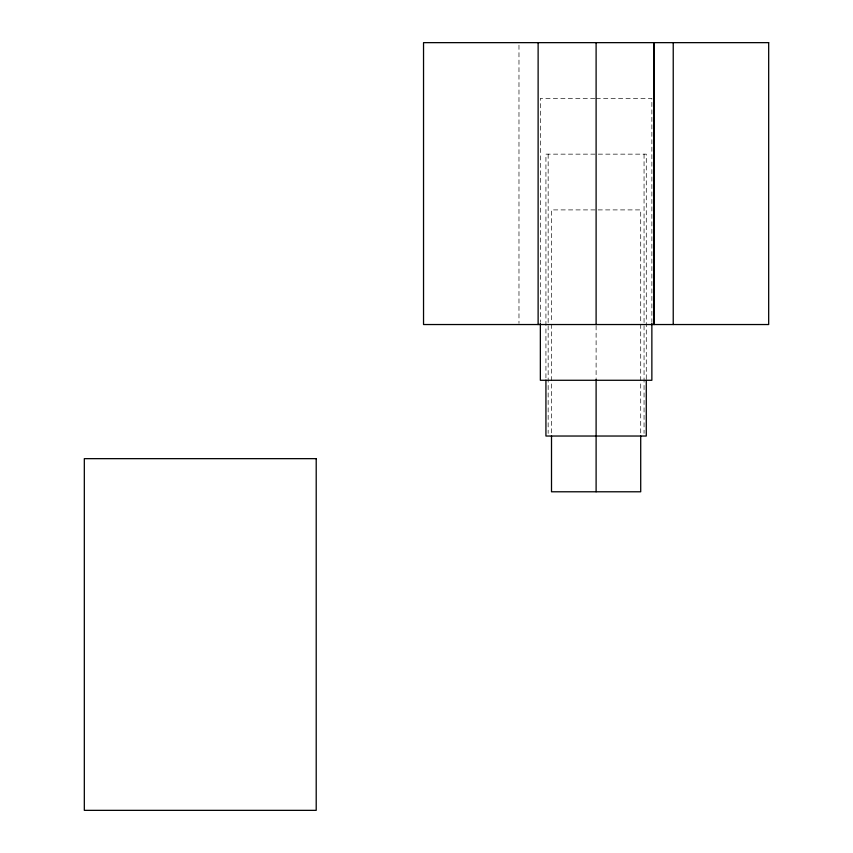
<?xml version="1.0" encoding="UTF-8"?>
<svg xmlns="http://www.w3.org/2000/svg" width="853" height="853" viewBox="0 0 853 853"><rect width="100%" height="100%" fill="white"/><g stroke="black" fill="none" stroke-linecap="round" stroke-linejoin="round"><path stroke-width="0.64" stroke-dasharray="4.26 3.2" d="M594.861 98.404L540.354 98.404L540.354 321.784M596.108 98.404L651.863 98.404L651.863 321.784M595.031 154.148L545.931 154.148L545.931 378.86M598.262 154.148L646.286 154.148L646.286 378.86M595.106 209.902L551.507 209.902L551.507 322.924M598.113 209.902L640.71 209.902L640.71 322.924M644.058 154.148L644.058 433.377M640.71 324.247L640.71 434.614M596.108 325.675L596.108 378.529M551.507 324.247L551.507 434.614M548.159 154.148L548.159 433.377M518.976 45.166L518.976 323.276"/><path stroke-width="1.28" d="M673.23 42.65L673.23 324.535M654.091 42.65L654.091 324.535M654.059 42.65L654.059 324.535M651.863 323.106L651.863 380.278L540.354 380.278L540.354 323.106M646.286 380.193L646.286 436.032L545.931 436.032L545.931 380.193M640.71 435.936L640.71 491.786L551.507 491.786L551.507 435.936M596.108 42.65L596.108 324.535M596.108 379.404L596.108 491.786M538.126 42.65L538.126 324.535M768.681 42.65L423.536 42.65L423.536 324.535L768.681 324.535L768.681 42.65M316.207 458.658L84.319 458.658L84.319 810.35L316.207 810.35L316.207 458.658"/></g></svg>
